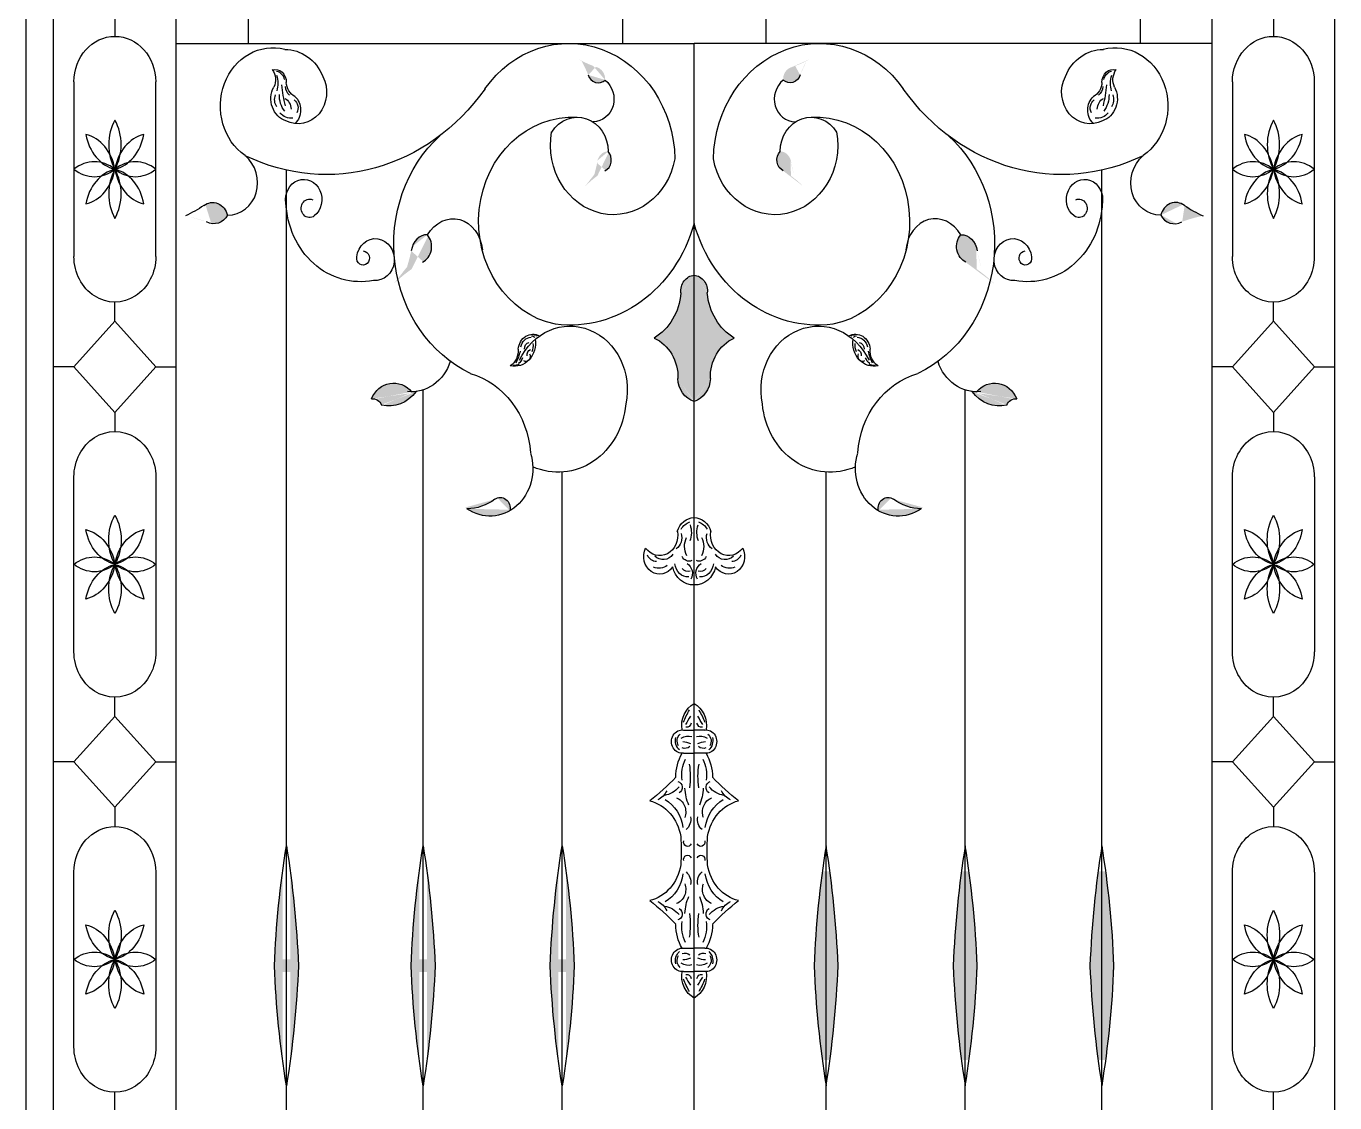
# Model space of a CAD drawing. Extents: x 12262 to 40734, y 30451 to 49613.
# Drawn here: x 31234 to 32333, y 32837 to 33741 of the extents above; entities that cross this region are included whole.
import ezdxf

# ---------------------------------------------------------------- set-up
doc = ezdxf.new("R2010")
doc.units = 0
doc.header["$LTSCALE"] = 0.85
doc.header["$MEASUREMENT"] = 0
doc.layers.get('0').update_dxf_attribs({"linetype": 'CONTINUOUS'})

# ---------------------------------------------------------------- blocks, each defined once
blk = doc.blocks.new('A$C0DFF4785')
h = blk.add_hatch(color=256)
edge = h.paths.add_edge_path()
edge.add_ellipse((1601.6, 1953.6), major_axis=(-34.1, 83.7), ratio=0.946901, start_angle=131.8802, end_angle=140.423)
edge.add_ellipse((1575.6, 1858.8), major_axis=(-3.79, 9.31), ratio=0.946901, start_angle=240.7336, end_angle=326.6039, ccw=False)
edge.add_ellipse((1579.2, 1864), major_axis=(-3.39, 8.32), ratio=0.946901, start_angle=83.2591, end_angle=201.2939, ccw=False)
edge.add_ellipse((1483.5, 1827.2), major_axis=(-37.4, 92), ratio=0.946901, start_angle=269.4365, end_angle=277.0688)
h = blk.add_hatch(color=256)
edge = h.paths.add_edge_path()
edge.add_ellipse((1718.4, 1953.6), major_axis=(34.1, 83.7), ratio=0.946901, start_angle=219.577, end_angle=228.1198, ccw=False)
edge.add_ellipse((1744.3, 1858.8), major_axis=(3.79, 9.31), ratio=0.946901, start_angle=33.3961, end_angle=119.2664)
edge.add_ellipse((1740.8, 1864), major_axis=(3.39, 8.32), ratio=0.946901, start_angle=158.7061, end_angle=276.7409)
edge.add_ellipse((1836.4, 1827.2), major_axis=(37.4, 92), ratio=0.946901, start_angle=82.9312, end_angle=90.5635, ccw=False)
h = blk.add_hatch(color=256)
edge = h.paths.add_edge_path()
edge.add_ellipse((1500.1, 1807.2), major_axis=(7, 95.9), ratio=0.835932, start_angle=253.254, end_angle=261.7968)
edge.add_ellipse((1587.3, 1786.8), major_axis=(0.8, 10.7), ratio=0.835932, start_angle=362.1074, end_angle=447.9777, ccw=False)
edge.add_ellipse((1582.4, 1790.2), major_axis=(0.69, 9.54), ratio=0.835932, start_angle=204.633, end_angle=322.6677, ccw=False)
edge.add_ellipse((1623.6, 1687.5), major_axis=(7.7, 105.4), ratio=0.835932, start_angle=30.8103, end_angle=38.4426)
h = blk.add_hatch(color=256)
edge = h.paths.add_edge_path()
edge.add_ellipse((1819.8, 1807.2), major_axis=(-7, 95.9), ratio=0.835932, start_angle=98.2032, end_angle=106.746, ccw=False)
edge.add_ellipse((1732.6, 1786.8), major_axis=(-0.8, 10.7), ratio=0.835932, start_angle=-87.9777, end_angle=-2.1074)
edge.add_ellipse((1737.5, 1790.2), major_axis=(-0.69, 9.54), ratio=0.835932, start_angle=37.3323, end_angle=155.367)
edge.add_ellipse((1696.3, 1687.5), major_axis=(-7.7, 105.4), ratio=0.835932, start_angle=321.5574, end_angle=329.1897, ccw=False)
h = blk.add_hatch(color=256)
edge = h.paths.add_edge_path()
edge.add_ellipse((1214.6, 1617.3), major_axis=(-51.3, 119.5), ratio=0.932156, start_angle=318.2464, end_angle=326.7893, ccw=False)
edge.add_ellipse((1255.9, 1751.1), major_axis=(-5.7, 13.3), ratio=0.932156, start_angle=132.0655, end_angle=217.9358)
edge.add_ellipse((1256.1, 1741.8), major_axis=(-5.1, 11.9), ratio=0.932156, start_angle=257.3755, end_angle=375.4103)
edge.add_ellipse((1172.9, 1873.3), major_axis=(-56.4, 131.4), ratio=0.932156, start_angle=181.6006, end_angle=189.2329, ccw=False)
h = blk.add_hatch(color=256)
edge = h.paths.add_edge_path()
edge.add_ellipse((2105.3, 1617.3), major_axis=(51.3, 119.5), ratio=0.932156, start_angle=33.2107, end_angle=41.7536)
edge.add_ellipse((2064, 1751.1), major_axis=(5.7, 13.3), ratio=0.932156, start_angle=142.0642, end_angle=227.9345, ccw=False)
edge.add_ellipse((2063.8, 1741.8), major_axis=(5.1, 11.9), ratio=0.932156, start_angle=-15.4103, end_angle=102.6245, ccw=False)
edge.add_ellipse((2147.1, 1873.3), major_axis=(56.4, 131.4), ratio=0.932156, start_angle=170.7671, end_angle=178.3994)
h = blk.add_hatch(color=256)
edge = h.paths.add_edge_path()
edge.add_ellipse((1311, 1744.2), major_axis=(11.1, 136.8), ratio=0.83646, start_angle=252.6038, end_angle=261.1466)
edge.add_ellipse((1435.1, 1712.3), major_axis=(1.2, 15.2), ratio=0.83646, start_angle=361.4572, end_angle=447.3275, ccw=False)
edge.add_ellipse((1428.1, 1717.3), major_axis=(1.1, 13.6), ratio=0.83646, start_angle=203.9827, end_angle=322.0175, ccw=False)
edge.add_ellipse((1484.4, 1569.3), major_axis=(12.2, 150.4), ratio=0.83646, start_angle=30.1601, end_angle=37.7924)
h = blk.add_hatch(color=256)
edge = h.paths.add_edge_path()
edge.add_ellipse((2008.9, 1744.2), major_axis=(-11.1, 136.8), ratio=0.83646, start_angle=98.8534, end_angle=107.3962, ccw=False)
edge.add_ellipse((1884.9, 1712.3), major_axis=(-1.2, 15.2), ratio=0.83646, start_angle=-87.3275, end_angle=-1.4572)
edge.add_ellipse((1891.8, 1717.3), major_axis=(-1.1, 13.6), ratio=0.83646, start_angle=37.9825, end_angle=156.0173)
edge.add_ellipse((1835.5, 1569.3), major_axis=(-12.2, 150.4), ratio=0.83646, start_angle=322.2076, end_angle=329.8399, ccw=False)
h = blk.add_hatch(color=256)
edge = h.paths.add_edge_path()
edge.add_ellipse((1605.7, 1683.2), major_axis=(0, 48.2), ratio=0.9, start_angle=208.3455, end_angle=264.5715)
edge.add_ellipse((1660.7, 1680.3), major_axis=(0, 13.2), ratio=0.9, start_angle=3.5702, end_angle=97.0624, ccw=False)
edge.add_line((1660, 1693.5), (1660, 1587.6))
edge.add_ellipse((1664.8, 1607.5), major_axis=(0, 20.6), ratio=0.9, start_angle=92.2371, end_angle=164.7241, ccw=False)
edge.add_ellipse((1614.5, 1607.9), major_axis=(0, 35.4), ratio=0.9, start_angle=268.0535, end_angle=338.2513)
h = blk.add_hatch(color=256)
edge = h.paths.add_edge_path()
edge.add_ellipse((1655.1, 1607.5), major_axis=(0, 20.6), ratio=0.9, start_angle=195.2759, end_angle=267.7629, ccw=False)
edge.add_line((1660, 1587.6), (1660, 1693.5))
edge.add_ellipse((1659.2, 1680.3), major_axis=(0, 13.2), ratio=0.9, start_angle=262.9376, end_angle=356.4298, ccw=False)
edge.add_ellipse((1714.2, 1683.2), major_axis=(0, 48.2), ratio=0.9, start_angle=95.4285, end_angle=151.6545)
edge.add_ellipse((1705.4, 1607.9), major_axis=(0, 35.4), ratio=0.9, start_angle=21.7487, end_angle=91.9465)
h = blk.add_hatch(color=256)
edge = h.paths.add_edge_path()
edge.add_ellipse((1389.9, 1580.6), major_axis=(0, 9.25), ratio=0.9, start_angle=-65.7393, end_angle=6.008)
edge.add_ellipse((1407.6, 1580.2), major_axis=(0, 22.8), ratio=0.9, start_angle=312.636, end_angle=424.9295, ccw=False)
edge.add_ellipse((1422.7, 1633.8), major_axis=(0, 38.2), ratio=0.9, start_angle=180, end_angle=186.1534)
edge.add_ellipse((1403.5, 1616.6), major_axis=(0, 32.9), ratio=0.9, start_angle=168.2323, end_angle=230.8237, ccw=False)
h = blk.add_hatch(color=256)
edge = h.paths.add_edge_path()
edge.add_ellipse((1897.2, 1633.8), major_axis=(0, 38.2), ratio=0.9, start_angle=173.8466, end_angle=180)
edge.add_ellipse((1912.3, 1580.2), major_axis=(0, 22.8), ratio=0.9, start_angle=295.0705, end_angle=407.364, ccw=False)
edge.add_ellipse((1930.1, 1580.6), major_axis=(0, 9.25), ratio=0.9, start_angle=-6.008, end_angle=65.7393)
edge.add_ellipse((1916.4, 1616.6), major_axis=(0, 32.9), ratio=0.9, start_angle=129.1763, end_angle=191.7677, ccw=False)
h = blk.add_hatch(color=256)
edge = h.paths.add_edge_path()
edge.add_ellipse((1469, 1543.9), major_axis=(0, 46.5), ratio=0.9, start_angle=180.2988, end_angle=214.3384)
edge.add_ellipse((1497.1, 1497.8), major_axis=(0, 9.19), ratio=0.9, start_angle=256.7071, end_angle=393.0931, ccw=False)
edge.add_ellipse((1488.5, 1531.2), major_axis=(0, 40), ratio=0.9, start_angle=147.5719, end_angle=207.5217, ccw=False)
h = blk.add_hatch(color=256)
edge = h.paths.add_edge_path()
edge.add_ellipse((1822.8, 1497.8), major_axis=(0, 9.19), ratio=0.9, start_angle=-33.0931, end_angle=103.2929, ccw=False)
edge.add_ellipse((1851, 1543.9), major_axis=(0, 46.5), ratio=0.9, start_angle=145.6616, end_angle=179.7012)
edge.add_ellipse((1831.4, 1531.2), major_axis=(0, 40), ratio=0.9, start_angle=152.4783, end_angle=212.4281, ccw=False)
h = blk.add_hatch(color=256)
edge = h.paths.add_edge_path()
edge.add_ellipse((744.5, 1081.1), major_axis=(0, 700.2), ratio=0.833706, start_angle=272.6676, end_angle=280.9794, ccw=False)
edge.add_ellipse((744.5, 1146.2), major_axis=(0, 700.2), ratio=0.833706, start_angle=259.0206, end_angle=267.3324, ccw=False)
edge.add_ellipse((1890.6, 1146.2), major_axis=(0, 700.2), ratio=0.833706, start_angle=92.6676, end_angle=100.9794, ccw=False)
edge.add_ellipse((1890.6, 1081.1), major_axis=(0, 700.2), ratio=0.833706, start_angle=439.0206, end_angle=447.3324, ccw=False)
h = blk.add_hatch(color=256)
edge = h.paths.add_edge_path()
edge.add_ellipse((859.3, 1081.1), major_axis=(0, 700.2), ratio=0.833706, start_angle=272.6676, end_angle=280.9794, ccw=False)
edge.add_ellipse((859.3, 1146.2), major_axis=(0, 700.2), ratio=0.833706, start_angle=259.0206, end_angle=267.3324, ccw=False)
edge.add_ellipse((2005.4, 1146.2), major_axis=(0, 700.2), ratio=0.833706, start_angle=92.6676, end_angle=100.9794, ccw=False)
edge.add_ellipse((2005.4, 1081.1), major_axis=(0, 700.2), ratio=0.833706, start_angle=439.0206, end_angle=447.3324, ccw=False)
h = blk.add_hatch(color=256)
edge = h.paths.add_edge_path()
edge.add_ellipse((976.1, 1081.1), major_axis=(0, 700.2), ratio=0.833706, start_angle=272.6676, end_angle=280.9794, ccw=False)
edge.add_ellipse((976.1, 1146.2), major_axis=(0, 700.2), ratio=0.833706, start_angle=259.0206, end_angle=267.3324, ccw=False)
edge.add_ellipse((2122.2, 1146.2), major_axis=(0, 700.2), ratio=0.833706, start_angle=92.6676, end_angle=100.9794, ccw=False)
edge.add_ellipse((2122.2, 1081.1), major_axis=(0, 700.2), ratio=0.833706, start_angle=439.0206, end_angle=447.3324, ccw=False)
h = blk.add_hatch(color=256)
edge = h.paths.add_edge_path()
edge.add_ellipse((2343.8, 1081.1), major_axis=(0, 700.2), ratio=0.833706, start_angle=79.0206, end_angle=87.3324)
edge.add_ellipse((2343.8, 1146.2), major_axis=(0, 700.2), ratio=0.833706, start_angle=92.6676, end_angle=100.9794)
edge.add_ellipse((1197.7, 1146.2), major_axis=(0, 700.2), ratio=0.833706, start_angle=259.0206, end_angle=267.3324)
edge.add_ellipse((1197.7, 1081.1), major_axis=(0, 700.2), ratio=0.833706, start_angle=-87.3324, end_angle=-79.0206)
h = blk.add_hatch(color=256)
edge = h.paths.add_edge_path()
edge.add_ellipse((2460.7, 1081.1), major_axis=(0, 700.2), ratio=0.833706, start_angle=79.0206, end_angle=87.3324)
edge.add_ellipse((2460.7, 1146.2), major_axis=(0, 700.2), ratio=0.833706, start_angle=92.6676, end_angle=100.9794)
edge.add_ellipse((1314.6, 1146.2), major_axis=(0, 700.2), ratio=0.833706, start_angle=259.0206, end_angle=267.3324)
edge.add_ellipse((1314.6, 1081.1), major_axis=(0, 700.2), ratio=0.833706, start_angle=-87.3324, end_angle=-79.0206)
h = blk.add_hatch(color=256)
edge = h.paths.add_edge_path()
edge.add_ellipse((2575.5, 1081.1), major_axis=(0, 700.2), ratio=0.833706, start_angle=79.0206, end_angle=87.3324)
edge.add_ellipse((2575.5, 1146.2), major_axis=(0, 700.2), ratio=0.833706, start_angle=92.6676, end_angle=100.9794)
edge.add_ellipse((1429.4, 1146.2), major_axis=(0, 700.2), ratio=0.833706, start_angle=259.0206, end_angle=267.3324)
edge.add_ellipse((1429.4, 1081.1), major_axis=(0, 700.2), ratio=0.833706, start_angle=-87.3324, end_angle=-79.0206)
for p, q in [((1099, 0), (1099, 2002.7)), ((1122, 0), (1122, 2002.7)), ((1225.1, 0), (1225.1, 2002.7)), ((2094.9, 0), (2094.9, 2002.7)), ((2198, 0), (2198, 2002.7)), ((1173.5, 1910.2), (1173.5, 1894.1)), ((1285.3, 1909), (1285.3, 1888.2)), ((1599.7, 1909), (1599.7, 1888.2)), ((1720.2, 1909), (1720.2, 1888.2)), ((2034.6, 1909), (2034.6, 1888.2)), ((2146.4, 1910.2), (2146.4, 1894.1)), ((1225.1, 1888.2), (1660, 1888.2)), ((1660, 337.8), (1660, 1888.2)), ((2094.9, 1888.2), (1660, 1888.2)), ((1139.1, 1855.9), (1139.1, 1782.5)), ((1207.9, 1782.5), (1207.9, 1855.9)), ((2112, 1855.9), (2112, 1782.5)), ((2180.8, 1782.5), (2180.8, 1855.9)), ((1139.1, 1782.5), (1139.1, 1709.2)), ((1207.9, 1709.2), (1207.9, 1782.5)), ((1317.5, 614.7), (1317.5, 1781.8)), ((2002.4, 614.7), (2002.4, 1781.8)), ((2112, 1782.5), (2112, 1709.2)), ((2180.8, 1709.2), (2180.8, 1782.5)), ((1173.5, 1654.9), (1173.5, 1671)), ((2146.4, 1654.9), (2146.4, 1671)), ((1139.1, 1616.6), (1173.5, 1654.9)), ((1173.5, 1654.9), (1207.9, 1616.6)), ((2112, 1616.6), (2146.4, 1654.9)), ((2146.4, 1654.9), (2180.8, 1616.6)), ((1139.1, 1616.6), (1122, 1616.6)), ((1173.5, 1578.4), (1139.1, 1616.6)), ((1207.9, 1616.6), (1173.5, 1578.4)), ((1207.9, 1616.6), (1225.1, 1616.6)), ((2112, 1616.6), (2094.9, 1616.6)), ((2146.4, 1578.4), (2112, 1616.6)), ((2180.8, 1616.6), (2146.4, 1578.4)), ((2180.8, 1616.6), (2198, 1616.6)), ((1432.3, 677.7), (1432.3, 1597.1)), ((1887.6, 677.7), (1887.6, 1597.1)), ((1173.5, 1578.4), (1173.5, 1562.3)), ((2146.4, 1578.4), (2146.4, 1562.3)), ((1549.1, 811.2), (1549.1, 1528.2)), ((1770.8, 811.2), (1770.8, 1528.2)), ((1139.1, 1450.8), (1139.1, 1524.1)), ((1207.9, 1524.1), (1207.9, 1450.8)), ((2112, 1450.8), (2112, 1524.1)), ((2180.8, 1524.1), (2180.8, 1450.8)), ((1139.1, 1377.4), (1139.1, 1450.8)), ((1207.9, 1450.8), (1207.9, 1377.4)), ((2112, 1377.4), (2112, 1450.8)), ((2180.8, 1450.8), (2180.8, 1377.4)), ((1173.5, 1323.1), (1173.5, 1339.2)), ((2146.4, 1323.1), (2146.4, 1339.2)), ((1173.5, 1323.1), (1139.1, 1284.9)), ((1207.9, 1284.9), (1173.5, 1323.1)), ((2146.4, 1323.1), (2112, 1284.9)), ((2180.8, 1284.9), (2146.4, 1323.1)), ((1651, 1311.6), (1660, 1311.6)), ((1668.9, 1311.6), (1660, 1311.6)), ((1651, 1292.2), (1660, 1292.2)), ((1668.9, 1292.2), (1660, 1292.2)), ((1139.1, 1284.9), (1122, 1284.9)), ((1139.1, 1284.9), (1173.5, 1246.7)), ((1173.5, 1246.7), (1207.9, 1284.9)), ((1207.9, 1284.9), (1225.1, 1284.9)), ((2112, 1284.9), (2094.9, 1284.9)), ((2112, 1284.9), (2146.4, 1246.7)), ((2146.4, 1246.7), (2180.8, 1284.9)), ((2180.8, 1284.9), (2198, 1284.9)), ((1173.5, 1246.7), (1173.5, 1230.5)), ((2146.4, 1246.7), (2146.4, 1230.5)), ((1139.1, 1119), (1139.1, 1192.3)), ((1207.9, 1192.3), (1207.9, 1119)), ((2112, 1119), (2112, 1192.3)), ((2180.8, 1192.3), (2180.8, 1119)), ((1651, 1128.3), (1660, 1128.3)), ((1668.9, 1128.3), (1660, 1128.3)), ((1139.1, 1045.6), (1139.1, 1119)), ((1207.9, 1119), (1207.9, 1045.6)), ((2112, 1045.6), (2112, 1119)), ((2180.8, 1119), (2180.8, 1045.6)), ((1651, 1108.9), (1660, 1108.9)), ((1668.9, 1108.9), (1660, 1108.9)), ((1173.5, 991.3), (1173.5, 1007.4)), ((2146.4, 991.3), (2146.4, 1007.4))]:
    blk.add_line(p, q)
at = {"extrusion": (0, 0, -1)}
for centre, major_axis, ratio, start_param, end_param in [((1173.5, 1855.9), (0, 38.2), 0.9, -1.570796, 1.570796), ((1554.6, 1789.1), (0, 99.1), 0.9, -0.907485, 1.547672), ((1765.3, 1789.1), (0, 99.1), 0.9, -1.547672, 0.907485), ((2146.4, 1855.9), (0, 38.2), 0.9, -1.570796, 1.570796), ((1306.2, 1835.6), (0, 49), 0.9, 3.698195, 6.515372), ((1316.3, 1844.2), (0, 39), 0.9, 0, 1.140874), ((2003.6, 1844.2), (0, 39), 0.9, -1.140874, 0), ((2013.7, 1835.6), (0, 49), 0.9, -0.232187, 2.58499), ((1307.9, 1855.8), (0, 10.6), 0.9, -0.245598, 1.604585), ((1296.3, 1857.7), (0, 13.4), 0.9, 0.885512, 2.051563), ((1307.4, 1855.5), (0, 9.7), 0.9, 0.225097, 1.329834), ((1293.2, 1854.8), (0, 19.1), 0.9, 1.207981, 1.917089), ((1327.4, 1847.3), (0, 26.6), 0.9, 1.053663, 3.587103), ((1573.6, 1842.1), (-7.5, 18.5), 0.946901, 1.056057, 3.465797), ((1740.8, 1864), (3.39, 8.32), 0.946901, 1.453146, 3.513242), ((1992.5, 1847.3), (0, 26.6), 0.9, 2.696082, 5.229522), ((2012, 1855.8), (0, 10.6), 0.9, 4.678601, 6.528783), ((2012.5, 1855.5), (0, 9.7), 0.9, -1.329834, -0.225097), ((2026.7, 1854.8), (0, 19.1), 0.9, 4.366096, 5.075204), ((2023.7, 1857.7), (0, 13.4), 0.9, 4.231622, 5.397673), ((1351, 1966.6), (0, 188.5), 0.9, 2.237201, 3.554514), ((1321.7, 1841.7), (0, 19.1), 0.9, 3.413224, 5.247037), ((1412, 1864.8), (0, 109.8), 0.9, 4.445384, 4.608484), ((1325.2, 1852.2), (0, 9.26), 0.9, 3.780413, 4.692496), ((1329.6, 1856), (0, 13.5), 0.9, 3.55896, 4.673659), ((1968.9, 1966.6), (0, 188.5), 0.9, 2.728672, 4.045984), ((1990.3, 1856), (0, 13.5), 0.9, 1.609526, 2.724226), ((1994.7, 1852.2), (0, 9.26), 0.9, 1.590689, 2.502772), ((1998.2, 1841.7), (0, 19.1), 0.9, 1.036148, 2.869961), ((1908, 1864.8), (0, 109.8), 0.9, 1.674701, 1.837801), ((1316.5, 1840.9), (0, 9.83), 0.9, 4.049016, 5.137618), ((1330, 1844.6), (0, 20.4), 0.9, 4.000578, 4.742728), ((1312.2, 1832.8), (0, 10.3), 0.9, 0.459213, 1.540417), ((1320, 1834), (0, 8.12), 0.9, 0.571779, 2.093833), ((1316.2, 1832.3), (0, 14.8), 0.9, 0.693429, 2.440583), ((2003.8, 1832.3), (0, 14.8), 0.9, 3.842602, 5.589756), ((1999.9, 1834), (0, 8.12), 0.9, 4.189353, 5.711406), ((2007.8, 1832.8), (0, 10.3), 0.9, -1.540417, -0.459213), ((1990, 1844.6), (0, 20.4), 0.9, 1.540457, 2.282608), ((2003.4, 1840.9), (0, 9.83), 0.9, 1.145567, 2.234169), ((1321.4, 1839), (0, 13.7), 0.9, 3.007318, 3.989018), ((1558, 1738.6), (0, 87.8), 0.9, 3.32706, 6.330483), ((1561.8, 1797.4), (0, 28.9), 0.9, -0.96661, 1.570144), ((1758.2, 1797.4), (0, 28.9), 0.9, -1.570144, 0.96661), ((1761.9, 1738.6), (0, 87.8), 0.9, -0.047297, 2.956125), ((1998.5, 1839), (0, 13.7), 0.9, 2.294168, 3.275867), ((1592.1, 1803), (0, 58.6), 0.9, 1.77027, 4.898778), ((1727.8, 1803), (0, 58.6), 0.9, 1.384407, 4.512915), ((1513.9, 1719.6), (0, 118), 0.9, 3.546618, 5.59477), ((1806.1, 1719.6), (0, 118), 0.9, 0.688416, 2.736567), ((1737.5, 1790.2), (-0.69, 9.54), 0.835932, 3.571519, 5.631614), ((2053.8, 1772.4), (11.4, 26.5), 0.932156, 2.778163, 5.187904), ((1332.1, 1757.1), (0, 16.9), 0.9, 4.531435, 8.807793), ((1987.8, 1757.1), (0, 16.9), 0.9, 3.758577, 8.034935), ((1172.9, 1873.3), (-56.4, 131.4), 0.932156, 2.980448, 3.113656), ((1256.1, 1741.8), (-5.1, 11.9), 0.932156, -0.26896, 1.791136), ((1379.5, 1757.4), (0, 69.3), 0.9, 2.963392, 4.672627), ((1337, 1749.7), (0, 7.75), 0.9, 2.532895, 6.669793), ((1940.4, 1757.4), (0, 69.3), 0.9, 1.610559, 3.319794), ((1983, 1749.7), (0, 7.75), 0.9, -0.386608, 3.750291), ((1255.9, 1751.1), (-5.7, 13.3), 0.932156, 2.479488, 3.978207), ((1456.8, 1710.6), (2.5, 30.3), 0.83646, -1.050968, 1.358773), ((1555.5, 1773.2), (0, 121.6), 0.9, 1.873153, 3.251868), ((1764.4, 1773.2), (0, 121.6), 0.9, 3.031318, 4.410033), ((1392.3, 1706.7), (0, 17.6), 0.9, -1.442485, 3.252017), ((1891.8, 1717.3), (-1.1, 13.6), 0.83646, 3.56017, 5.620266), ((1884.9, 1712.3), (-1.2, 15.2), 0.83646, 0.025433, 1.524153), ((1927.6, 1706.7), (0, 17.6), 0.9, 3.031169, 7.72567), ((1173.5, 1709.2), (0, 38.2), 0.9, 1.570796, 4.712389), ((1381.9, 1708), (0, 5.92), 0.9, 0.030097, 4.878681), ((1938.1, 1708), (0, 5.92), 0.9, 1.404504, 6.253088), ((2146.4, 1709.2), (0, 38.2), 0.9, 1.570796, 4.712389), ((1660.7, 1680.3), (0, 13.2), 0.9, 4.589127, 6.220874), ((1659.2, 1680.3), (0, 13.2), 0.9, 0.062311, 1.694058), ((1605.7, 1683.2), (0, 48.2), 0.9, 1.665542, 2.646871), ((1714.2, 1683.2), (0, 48.2), 0.9, 3.636314, 4.617644), ((1555.8, 1597.4), (0, 53.4), 0.9, -1.089855, 1.796663), ((1764.2, 1597.4), (0, 53.4), 0.9, 4.486522, 7.373041), ((1509.2, 1636.6), (0, 19.5), 0.9, 1.402738, 3.350664), ((1524.5, 1630.4), (0, 13.6), 0.9, -1.493842, 0.470724), ((1524, 1630.8), (0, 10.9), 0.9, -1.338271, -0.096677), ((1521.4, 1633.6), (0, 9.47), 0.9, 0.250091, 0.599128), ((1526.1, 1640.8), (0, 2.8), 0.9, -0.35831, 0.920417), ((1614.5, 1607.9), (0, 35.4), 0.9, 0.379586, 1.604769), ((1705.4, 1607.9), (0, 35.4), 0.9, 4.678417, 5.9036), ((1795.5, 1630.4), (0, 13.6), 0.9, -0.470724, 1.493842), ((1793.8, 1640.8), (0, 2.8), 0.9, -0.920417, 0.35831), ((1810.8, 1636.6), (0, 19.5), 0.9, 2.932522, 4.880447), ((1798.5, 1633.6), (0, 9.47), 0.9, -0.599128, -0.250091), ((1795.9, 1630.8), (0, 10.9), 0.9, 0.096677, 1.338271), ((1499.1, 1630.2), (0, 14.6), 0.9, 1.485735, 2.63627), ((1481.3, 1637.7), (0, 36.9), 0.9, 1.787792, 2.078008), ((1518.5, 1625.4), (0, 4.28), 0.9, 1.036118, 3.578182), ((1522.6, 1631.5), (0, 5.82), 0.9, 4.702472, 6.041522), ((1523.9, 1626.7), (0, 4.7), 0.9, 4.522624, 5.963827), ((1513.3, 1634.4), (0, 12.7), 0.9, 1.426307, 1.99645), ((1806.6, 1634.4), (0, 12.7), 0.9, 4.286735, 4.856878), ((1796, 1626.7), (0, 4.7), 0.9, 0.319359, 1.760561), ((1801.4, 1625.4), (0, 4.28), 0.9, 2.705003, 5.247067), ((1797.4, 1631.5), (0, 5.82), 0.9, 0.241664, 1.580713), ((1838.7, 1637.7), (0, 36.9), 0.9, 4.205178, 4.495393), ((1820.8, 1630.2), (0, 14.6), 0.9, 3.646915, 4.79745), ((1422.7, 1633.8), (0, 38.2), 0.9, 1.907165, 3.244253), ((1509.7, 1625.9), (0, 8.09), 0.9, 2.656904, 3.374573), ((1507.9, 1627.5), (0, 9.53), 0.9, 1.924111, 2.595919), ((1812, 1627.5), (0, 9.53), 0.9, 3.687267, 4.359074), ((1810.2, 1625.9), (0, 8.09), 0.9, 2.908612, 3.626281), ((1897.2, 1633.8), (0, 38.2), 0.9, 3.038933, 4.37602), ((1455.3, 1538.5), (0, 74.9), 0.9, 0.250028, 1.493797), ((1664.8, 1607.5), (0, 20.6), 0.9, 3.408207, 4.673344), ((1655.1, 1607.5), (0, 20.6), 0.9, 1.609841, 2.874978), ((1864.6, 1538.5), (0, 74.9), 0.9, -1.493797, -0.250028), ((1407.6, 1580.2), (0, 22.8), 0.9, -1.133233, 0.826657), ((1403.5, 1616.6), (0, 32.9), 0.9, 2.254552, 3.346978), ((1916.4, 1616.6), (0, 32.9), 0.9, 2.936208, 4.028633), ((1912.3, 1580.2), (0, 22.8), 0.9, -0.826657, 1.133233), ((1389.9, 1580.6), (0, 9.25), 0.9, -0.10486, 1.147367), ((1545.7, 1591.6), (0, 63.5), 0.9, 1.667814, 3.522156), ((1774.2, 1591.6), (0, 63.5), 0.9, 2.761029, 4.615371), ((1930.1, 1580.6), (0, 9.25), 0.9, -1.147367, 0.10486), ((1173.5, 1524.1), (0, 38.2), 0.9, 4.712389, 7.853982), ((2146.4, 1524.1), (0, 38.2), 0.9, 4.712389, 7.853982), ((1488.5, 1531.2), (0, 40), 0.9, 1.238414, 3.70757), ((1831.4, 1531.2), (0, 40), 0.9, 2.575616, 5.044772), ((1497.1, 1497.8), (0, 9.19), 0.9, -0.577584, 1.802801), ((1822.8, 1497.8), (0, 9.19), 0.9, 4.480384, 6.860769), ((1469, 1543.9), (0, 46.5), 0.9, 2.542274, 3.136377), ((1851, 1543.9), (0, 46.5), 0.9, 3.146808, 3.740911), ((1199.2, 1471.4), (0, 37), 0.833706, 4.121913, 5.302865), ((1147.9, 1471.4), (0, 37), 0.833706, 0.98032, 2.161272), ((1660.2, 1473.2), (0, 16.8), 0.9, -1.261953, -0.017137), ((1660.2, 1472.1), (0, 14.9), 0.9, -0.978685, -0.301462), ((1641.5, 1477.3), (0, 17.9), 0.9, 1.196481, 1.968091), ((1659.7, 1473.2), (0, 16.8), 0.9, 0.017137, 1.261953), ((1678.4, 1477.3), (0, 17.9), 0.9, 4.315095, 5.086704), ((1659.7, 1472.1), (0, 14.9), 0.9, 0.301462, 0.978685), ((2172.1, 1471.4), (0, 37), 0.833706, 4.121913, 5.302865), ((2120.8, 1471.4), (0, 37), 0.833706, 0.98032, 2.161272), ((1179.5, 1487.1), (0, 37), 0.833706, 3.336515, 4.517467), ((1143.2, 1443.6), (0, 37), 0.833706, 0.194922, 1.375874), ((1167.5, 1487.1), (0, 37), 0.833706, 1.765718, 2.946671), ((1203.8, 1443.6), (0, 37), 0.833706, -1.375874, -0.194922), ((1631, 1475), (0, 16.9), 0.9, 1.377389, 4.026619), ((1639.4, 1473.2), (0, 11.3), 0.9, 1.256698, 2.571326), ((1666.3, 1465.8), (0, 16), 0.9, 4.197314, 5.207471), ((1653.6, 1465.8), (0, 16), 0.9, 1.075714, 2.085871), ((1680.5, 1473.2), (0, 11.3), 0.9, 3.71186, 5.026488), ((1689, 1475), (0, 16.9), 0.9, 2.256566, 4.905797), ((2116.1, 1443.6), (0, 37), 0.833706, 0.194922, 1.375874), ((2152.4, 1487.1), (0, 37), 0.833706, 3.336515, 4.517467), ((2176.7, 1443.6), (0, 37), 0.833706, -1.375874, -0.194922), ((2140.4, 1487.1), (0, 37), 0.833706, 1.765718, 2.946671), ((1631, 1457.4), (0, 14.9), 0.9, 2.192732, 5.200863), ((1688.9, 1457.4), (0, 14.9), 0.9, 1.082322, 4.090453), ((1156.3, 1420), (0, 37), 0.833706, -0.590476, 0.590476), ((1156.3, 1481.5), (0, 37), 0.833706, 2.551117, 3.732069), ((1143.2, 1457.9), (0, 37), 0.833706, 1.765718, 2.946671), ((1179.5, 1414.4), (0, 37), 0.833706, -1.375874, -0.194922), ((1199.2, 1430.1), (0, 37), 0.833706, 4.121913, 5.302865), ((1190.7, 1420), (0, 37), 0.833706, -0.590476, 0.590476), ((1147.9, 1430.1), (0, 37), 0.833706, 0.98032, 2.161272), ((1190.7, 1481.5), (0, 37), 0.833706, 2.551117, 3.732069), ((1203.8, 1457.9), (0, 37), 0.833706, 3.336515, 4.517467), ((1167.5, 1414.4), (0, 37), 0.833706, 0.194922, 1.375874), ((1628, 1461.9), (0, 8.7), 0.9, 3.107275, 4.289187), ((1633.9, 1466.4), (0, 11.7), 0.9, 2.237488, 3.862834), ((1654.9, 1452.4), (0, 12.3), 0.9, 3.078893, 4.620961), ((1655.7, 1460.8), (0, 7.43), 0.9, 2.779542, 4.217056), ((1650, 1443.2), (0, 9.4), 0.9, 0.514653, 2.11433), ((1669.9, 1443.2), (0, 9.4), 0.9, 4.168856, 5.768532), ((1664.2, 1460.8), (0, 7.43), 0.9, 2.066129, 3.503643), ((1665.1, 1452.4), (0, 12.3), 0.9, 1.662224, 3.204293), ((1686.1, 1466.4), (0, 11.7), 0.9, 2.420351, 4.045697), ((1691.9, 1461.9), (0, 8.7), 0.9, 1.993998, 3.17591), ((2129.2, 1420), (0, 37), 0.833706, -0.590476, 0.590476), ((2129.2, 1481.5), (0, 37), 0.833706, 2.551117, 3.732069), ((2152.4, 1414.4), (0, 37), 0.833706, -1.375874, -0.194922), ((2116.1, 1457.9), (0, 37), 0.833706, 1.765718, 2.946671), ((2172.1, 1430.1), (0, 37), 0.833706, 4.121913, 5.302865), ((2163.6, 1420), (0, 37), 0.833706, -0.590476, 0.590476), ((2140.4, 1414.4), (0, 37), 0.833706, 0.194922, 1.375874), ((2176.7, 1457.9), (0, 37), 0.833706, 3.336515, 4.517467), ((2163.6, 1481.5), (0, 37), 0.833706, 2.551117, 3.732069), ((2120.8, 1430.1), (0, 37), 0.833706, 0.98032, 2.161272), ((1630.2, 1462.3), (0, 14.8), 0.9, 2.567672, 3.47585), ((1659.4, 1453.3), (0, 19.9), 0.9, 3.109788, 4.478602), ((1654.7, 1451), (0, 6.4), 0.9, 2.787912, 4.100685), ((1660.5, 1453.3), (0, 19.9), 0.9, 1.804583, 3.173397), ((1665.2, 1451), (0, 6.4), 0.9, 2.1825, 3.495273), ((1689.8, 1462.3), (0, 14.8), 0.9, 2.807335, 3.715514), ((1173.5, 1377.4), (0, 38.2), 0.9, 1.570796, 4.712389), ((2146.4, 1377.4), (0, 38.2), 0.9, 1.570796, 4.712389), ((1668.6, 1315.1), (0, 21.2), 0.9, 4.552132, 5.811997), ((1651.3, 1315.1), (0, 21.2), 0.9, 0.471188, 1.731053), ((1696.6, 1298), (0, 54.4), 0.9, -1.191687, -0.975604), ((1610, 1353.4), (0, 60.1), 0.9, 2.096374, 2.235296), ((1709.9, 1353.4), (0, 60.1), 0.9, 4.047889, 4.186811), ((1623.3, 1298), (0, 54.4), 0.9, 0.975604, 1.191687), ((1649.8, 1301.9), (0, 9.8), 0.9, 3.000486, 6.424292), ((1652.1, 1302.4), (0, 7.14), 0.9, 4.088577, 5.660062), ((1653.7, 1318.3), (0, 4.35), 0.9, 1.759546, 3.329798), ((1666.2, 1318.3), (0, 4.35), 0.9, 2.953387, 4.523639), ((1670.1, 1301.9), (0, 9.8), 0.9, -0.141107, 3.282699), ((1667.8, 1302.4), (0, 7.14), 0.9, 0.623123, 2.194608), ((1653.6, 1302.9), (0, 10.4), 0.9, 3.835377, 4.945555), ((1655.1, 1294), (0, 12.6), 0.9, -0.553926, 0.27033), ((1652.2, 1303.6), (0, 7.46), 0.9, 2.466349, 3.477461), ((1648.8, 1274.5), (0, 27.4), 0.9, 0.06434, 0.330228), ((1664.9, 1294), (0, 12.6), 0.9, -0.27033, 0.553926), ((1671.1, 1274.5), (0, 27.4), 0.9, -0.330228, -0.06434), ((1667.7, 1303.6), (0, 7.46), 0.9, 2.805725, 3.816836), ((1666.3, 1302.9), (0, 10.4), 0.9, 1.33763, 2.447809), ((1678.2, 1272), (0, 37.4), 0.9, 4.712389, 5.278978), ((1675, 1273.5), (0, 28.3), 0.9, 4.570722, 5.218017), ((1644.9, 1273.5), (0, 28.3), 0.9, 1.065168, 1.712464), ((1641.7, 1272), (0, 37.4), 0.9, 1.004207, 1.570796), ((1604.7, 1272.4), (0, 57.8), 0.9, 1.387413, 1.733767), ((1715.2, 1272.4), (0, 57.8), 0.9, 4.549419, 4.895772), ((1530.6, 1401.9), (0, 181.4), 0.9, 2.368765, 2.542441), ((1632.2, 1279.4), (0, 22.9), 0.9, 2.317744, 3.003138), ((1645.3, 1263.3), (0, 5.14), 0.9, 0.229797, 2.657729), ((1674.6, 1263.3), (0, 5.14), 0.9, 3.625456, 6.053388), ((1687.7, 1279.4), (0, 22.9), 0.9, 3.280047, 3.965441), ((1789.4, 1401.9), (0, 181.4), 0.9, 3.740745, 3.91442), ((1623.3, 1268.7), (0, 17.2), 0.9, 2.058628, 2.730253), ((1622.2, 1224.9), (0, 31.9), 0.9, 0.483498, 1.418659), ((1641.4, 1242.6), (0, 12.8), 0.9, 0.338833, 1.934385), ((1683.9, 1264.3), (0, 35.2), 0.9, 4.250341, 4.670752), ((1636, 1264.3), (0, 35.2), 0.9, 1.612433, 2.032844), ((1678.5, 1242.6), (0, 12.8), 0.9, 4.3488, 5.944352), ((1697.7, 1224.9), (0, 31.9), 0.9, -1.418659, -0.483498), ((1696.6, 1268.7), (0, 17.2), 0.9, 3.552933, 4.224557), ((1615.5, 1215.5), (0, 37.5), 0.9, 0.21291, 1.390748), ((1704.4, 1215.5), (0, 37.5), 0.9, -1.390748, -0.21291), ((1648.1, 1236.3), (0, 9.97), 0.9, 1.334146, 2.542186), ((1671.8, 1236.3), (0, 9.97), 0.9, 3.740999, 4.949039), ((1173.5, 1192.3), (0, 38.2), 0.9, -1.570796, 1.570796), ((1501.7, 1210.2), (0, 163.8), 0.9, 1.497727, 1.643866), ((1818.3, 1210.2), (0, 163.8), 0.9, 4.63932, 4.785458), ((2146.4, 1192.3), (0, 38.2), 0.9, 4.712389, 7.853982), ((1890.6, 1081.1), (0, 700.2), 0.833706, -1.524238, -1.37917), ((744.5, 1081.1), (0, 700.2), 0.833706, 1.37917, 1.524238), ((2005.4, 1081.1), (0, 700.2), 0.833706, -1.524238, -1.37917), ((859.3, 1081.1), (0, 700.2), 0.833706, 1.37917, 1.524238), ((2122.2, 1081.1), (0, 700.2), 0.833706, -1.524238, -1.37917), ((976.1, 1081.1), (0, 700.2), 0.833706, 1.37917, 1.524238), ((1654.4, 1217.6), (0, 3.69), 0.9, 2.00956, 4.951822), ((1665.6, 1217.6), (0, 3.69), 0.9, 1.331363, 4.273626), ((1615.5, 1205), (0, 37.5), 0.9, 1.750844, 2.928683), ((1654.4, 1202.8), (0, 3.69), 0.9, 4.472956, 7.415218), ((1665.6, 1202.8), (0, 3.69), 0.9, -1.132033, 1.810229), ((1704.4, 1205), (0, 37.5), 0.9, 3.354502, 4.532341), ((1622.2, 1195.6), (0, 31.9), 0.9, 1.722934, 2.658094), ((1648.1, 1184.2), (0, 9.97), 0.9, 0.599407, 1.807447), ((1671.8, 1184.2), (0, 9.97), 0.9, 4.475739, 5.683779), ((1697.7, 1195.6), (0, 31.9), 0.9, 3.625091, 4.560252), ((1641.4, 1177.9), (0, 12.8), 0.9, 1.207208, 2.802759), ((1678.5, 1177.9), (0, 12.8), 0.9, 3.480426, 5.075978), ((1530.6, 1018.6), (0, 181.4), 0.9, 0.599152, 0.772827), ((1623.3, 1151.8), (0, 17.2), 0.9, 0.41134, 1.082964), ((1683.9, 1156.2), (0, 35.2), 0.9, -1.529159, -1.108748), ((1636, 1156.2), (0, 35.2), 0.9, 1.108748, 1.529159), ((1789.4, 1018.6), (0, 181.4), 0.9, -0.772827, -0.599152), ((1696.6, 1151.8), (0, 17.2), 0.9, -1.082964, -0.41134), ((1199.2, 1139.6), (0, 37), 0.833706, 4.121913, 5.302865), ((1147.9, 1139.6), (0, 37), 0.833706, 0.98032, 2.161272), ((1632.2, 1141.1), (0, 22.9), 0.9, 0.138455, 0.823848), ((1645.3, 1157.2), (0, 5.14), 0.9, 0.483863, 2.911796), ((1604.7, 1148.1), (0, 57.8), 0.9, 1.407826, 1.754179), ((1715.2, 1148.1), (0, 57.8), 0.9, 4.529006, 4.875359), ((1674.6, 1157.2), (0, 5.14), 0.9, 3.37139, 5.799322), ((1687.7, 1141.1), (0, 22.9), 0.9, -0.823848, -0.138455), ((2172.1, 1139.6), (0, 37), 0.833706, 4.121913, 5.302865), ((2120.8, 1139.6), (0, 37), 0.833706, 0.98032, 2.161272), ((1179.5, 1155.3), (0, 37), 0.833706, 3.336515, 4.517467), ((1143.2, 1111.8), (0, 37), 0.833706, 0.194922, 1.375874), ((1167.5, 1155.3), (0, 37), 0.833706, 1.765718, 2.946671), ((1203.8, 1111.8), (0, 37), 0.833706, -1.375874, -0.194922), ((1678.2, 1148.4), (0, 37.4), 0.9, 4.1458, 4.712389), ((1675, 1146.9), (0, 28.3), 0.9, 4.206761, 4.854056), ((1644.9, 1146.9), (0, 28.3), 0.9, 1.429129, 2.076424), ((1641.7, 1148.4), (0, 37.4), 0.9, 1.570796, 2.137386), ((2116.1, 1111.8), (0, 37), 0.833706, 0.194922, 1.375874), ((2152.4, 1155.3), (0, 37), 0.833706, 3.336515, 4.517467), ((2176.7, 1111.8), (0, 37), 0.833706, -1.375874, -0.194922), ((2140.4, 1155.3), (0, 37), 0.833706, 1.765718, 2.946671), ((1156.3, 1088.2), (0, 37), 0.833706, -0.590476, 0.590476), ((1190.7, 1088.2), (0, 37), 0.833706, -0.590476, 0.590476), ((1649.8, 1118.6), (0, 9.8), 0.9, 3.000486, 6.424292), ((1653.6, 1117.6), (0, 10.4), 0.9, 4.479223, 5.589401), ((1652.1, 1118.1), (0, 7.14), 0.9, 3.764716, 5.3362), ((1652.2, 1116.9), (0, 7.46), 0.9, -0.335868, 0.675244), ((1667.7, 1116.9), (0, 7.46), 0.9, -0.675244, 0.335868), ((1670.1, 1118.6), (0, 9.8), 0.9, -0.141107, 3.282699), ((1667.8, 1118.1), (0, 7.14), 0.9, 0.946985, 2.51847), ((1666.3, 1117.6), (0, 10.4), 0.9, 0.693784, 1.803962), ((2129.2, 1088.2), (0, 37), 0.833706, -0.590476, 0.590476), ((2163.6, 1088.2), (0, 37), 0.833706, -0.590476, 0.590476), ((1156.3, 1149.8), (0, 37), 0.833706, 2.551117, 3.732069), ((1143.2, 1126.2), (0, 37), 0.833706, 1.765718, 2.946671), ((1179.5, 1082.6), (0, 37), 0.833706, -1.375874, -0.194922), ((1199.2, 1098.4), (0, 37), 0.833706, 4.121913, 5.302865), ((1147.9, 1098.4), (0, 37), 0.833706, 0.98032, 2.161272), ((1190.7, 1149.8), (0, 37), 0.833706, 2.551117, 3.732069), ((1203.8, 1126.2), (0, 37), 0.833706, 3.336515, 4.517467), ((1167.5, 1082.6), (0, 37), 0.833706, 0.194922, 1.375874), ((1890.6, 1146.2), (0, 700.2), 0.833706, 4.520762, 4.665831), ((744.5, 1146.2), (0, 700.2), 0.833706, 1.617355, 1.762423), ((2005.4, 1146.2), (0, 700.2), 0.833706, 4.520762, 4.665831), ((859.3, 1146.2), (0, 700.2), 0.833706, 1.617355, 1.762423), ((2122.2, 1146.2), (0, 700.2), 0.833706, 4.520762, 4.665831), ((976.1, 1146.2), (0, 700.2), 0.833706, 1.617355, 1.762423), ((1655.1, 1126.5), (0, 12.6), 0.9, 2.871263, 3.695519), ((1648.8, 1145.9), (0, 27.4), 0.9, 2.811365, 3.077253), ((1664.9, 1126.5), (0, 12.6), 0.9, 2.587666, 3.411922), ((1671.1, 1145.9), (0, 27.4), 0.9, 3.205933, 3.47182), ((2129.2, 1149.8), (0, 37), 0.833706, 2.551117, 3.732069), ((2152.4, 1082.6), (0, 37), 0.833706, -1.375874, -0.194922), ((2116.1, 1126.2), (0, 37), 0.833706, 1.765718, 2.946671), ((2172.1, 1098.4), (0, 37), 0.833706, 4.121913, 5.302865), ((2140.4, 1082.6), (0, 37), 0.833706, 0.194922, 1.375874), ((2176.7, 1126.2), (0, 37), 0.833706, 3.336515, 4.517467), ((2163.6, 1149.8), (0, 37), 0.833706, 2.551117, 3.732069), ((2120.8, 1098.4), (0, 37), 0.833706, 0.98032, 2.161272), ((1668.6, 1105.4), (0, 21.2), 0.9, 3.61278, 4.872645), ((1696.6, 1122.5), (0, 54.4), 0.9, 4.117196, 4.33328), ((1610, 1067.1), (0, 60.1), 0.9, 0.906296, 1.045218), ((1653.7, 1102.1), (0, 4.35), 0.9, -0.188205, 1.382046), ((1651.3, 1105.4), (0, 21.2), 0.9, 1.41054, 2.670405), ((1666.2, 1102.1), (0, 4.35), 0.9, -1.382046, 0.188205), ((1709.9, 1067.1), (0, 60.1), 0.9, -1.045218, -0.906296), ((1623.3, 1122.5), (0, 54.4), 0.9, 1.949905, 2.165989), ((1173.5, 1045.6), (0, 38.2), 0.9, 1.570796, 4.712389), ((2146.4, 1045.6), (0, 38.2), 0.9, 1.570796, 4.712389)]:
    blk.add_ellipse(centre, major_axis=major_axis, ratio=ratio, start_param=start_param, end_param=end_param, dxfattribs=at)
for centre, major_axis, ratio, start_param, end_param in [((1579.2, 1864), (-3.39, 8.32), 0.946901, 1.453146, 3.513242), ((1746.3, 1842.1), (7.5, 18.5), 0.946901, 1.056057, 3.465797), ((1199.2, 1803.2), (0, 37), 0.833706, 0.98032, 2.161272), ((1147.9, 1803.2), (0, 37), 0.833706, 4.121913, 5.302865), ((2172.1, 1803.2), (0, 37), 0.833706, 0.98032, 2.161272), ((2120.8, 1803.2), (0, 37), 0.833706, 4.121913, 5.302865), ((1179.5, 1818.9), (0, 37), 0.833706, 1.765718, 2.946671), ((1143.2, 1775.4), (0, 37), 0.833706, -1.375874, -0.194922), ((1167.5, 1818.9), (0, 37), 0.833706, 3.336515, 4.517467), ((1203.8, 1775.4), (0, 37), 0.833706, 0.194922, 1.375874), ((2116.1, 1775.4), (0, 37), 0.833706, -1.375874, -0.194922), ((2152.4, 1818.9), (0, 37), 0.833706, 1.765718, 2.946671), ((2176.7, 1775.4), (0, 37), 0.833706, 0.194922, 1.375874), ((2140.4, 1818.9), (0, 37), 0.833706, 3.336515, 4.517467), ((1266.2, 1772.4), (-11.4, 26.5), 0.932156, 2.778163, 5.187904), ((1582.4, 1790.2), (0.69, 9.54), 0.835932, 3.571519, 5.631614), ((1156.3, 1751.8), (0, 37), 0.833706, -0.590476, 0.590476), ((1156.3, 1813.3), (0, 37), 0.833706, 2.551117, 3.732069), ((1143.2, 1789.7), (0, 37), 0.833706, 3.336515, 4.517467), ((1179.5, 1746.2), (0, 37), 0.833706, 0.194922, 1.375874), ((1199.2, 1761.9), (0, 37), 0.833706, 0.98032, 2.161272), ((1190.7, 1751.8), (0, 37), 0.833706, -0.590476, 0.590476), ((1203.8, 1789.7), (0, 37), 0.833706, 1.765718, 2.946671), ((1167.5, 1746.2), (0, 37), 0.833706, -1.375874, -0.194922), ((1190.7, 1813.3), (0, 37), 0.833706, 2.551117, 3.732069), ((1147.9, 1761.9), (0, 37), 0.833706, 4.121913, 5.302865), ((2129.2, 1751.8), (0, 37), 0.833706, -0.590476, 0.590476), ((2129.2, 1813.3), (0, 37), 0.833706, 2.551117, 3.732069), ((2152.4, 1746.2), (0, 37), 0.833706, 0.194922, 1.375874), ((2116.1, 1789.7), (0, 37), 0.833706, 3.336515, 4.517467), ((2172.1, 1761.9), (0, 37), 0.833706, 0.98032, 2.161272), ((2163.6, 1751.8), (0, 37), 0.833706, -0.590476, 0.590476), ((2120.8, 1761.9), (0, 37), 0.833706, 4.121913, 5.302865), ((2163.6, 1813.3), (0, 37), 0.833706, 2.551117, 3.732069), ((2140.4, 1746.2), (0, 37), 0.833706, -1.375874, -0.194922), ((2176.7, 1789.7), (0, 37), 0.833706, 1.765718, 2.946671), ((2063.8, 1741.8), (5.1, 11.9), 0.932156, -0.26896, 1.791136), ((2147.1, 1873.3), (56.4, 131.4), 0.932156, 2.980448, 3.113656), ((1863.1, 1710.6), (-2.5, 30.3), 0.83646, -1.050968, 1.358773), ((2064, 1751.1), (5.7, 13.3), 0.932156, 2.479488, 3.978207), ((1435.1, 1712.3), (1.2, 15.2), 0.83646, 0.025433, 1.524153), ((1428.1, 1717.3), (1.1, 13.6), 0.83646, 3.56017, 5.620266), ((2343.8, 1081.1), (0, 700.2), 0.833706, 1.37917, 1.524238), ((1197.7, 1081.1), (0, 700.2), 0.833706, -1.524238, -1.37917), ((2460.7, 1081.1), (0, 700.2), 0.833706, 1.37917, 1.524238), ((1314.6, 1081.1), (0, 700.2), 0.833706, -1.524238, -1.37917), ((2575.5, 1081.1), (0, 700.2), 0.833706, 1.37917, 1.524238), ((1429.4, 1081.1), (0, 700.2), 0.833706, -1.524238, -1.37917), ((2343.8, 1146.2), (0, 700.2), 0.833706, 1.617355, 1.762423), ((1197.7, 1146.2), (0, 700.2), 0.833706, 4.520762, 4.665831), ((2460.7, 1146.2), (0, 700.2), 0.833706, 1.617355, 1.762423), ((1314.6, 1146.2), (0, 700.2), 0.833706, 4.520762, 4.665831), ((2575.5, 1146.2), (0, 700.2), 0.833706, 1.617355, 1.762423), ((1429.4, 1146.2), (0, 700.2), 0.833706, 4.520762, 4.665831)]:
    blk.add_ellipse(centre, major_axis=major_axis, ratio=ratio, start_param=start_param, end_param=end_param)

msp = doc.modelspace()

# ---------------------------------------------------------------- block references
msp.add_blockref('A$C0DFF4785', (30135.3, 31838.2))

doc.saveas('drawing.dxf')
